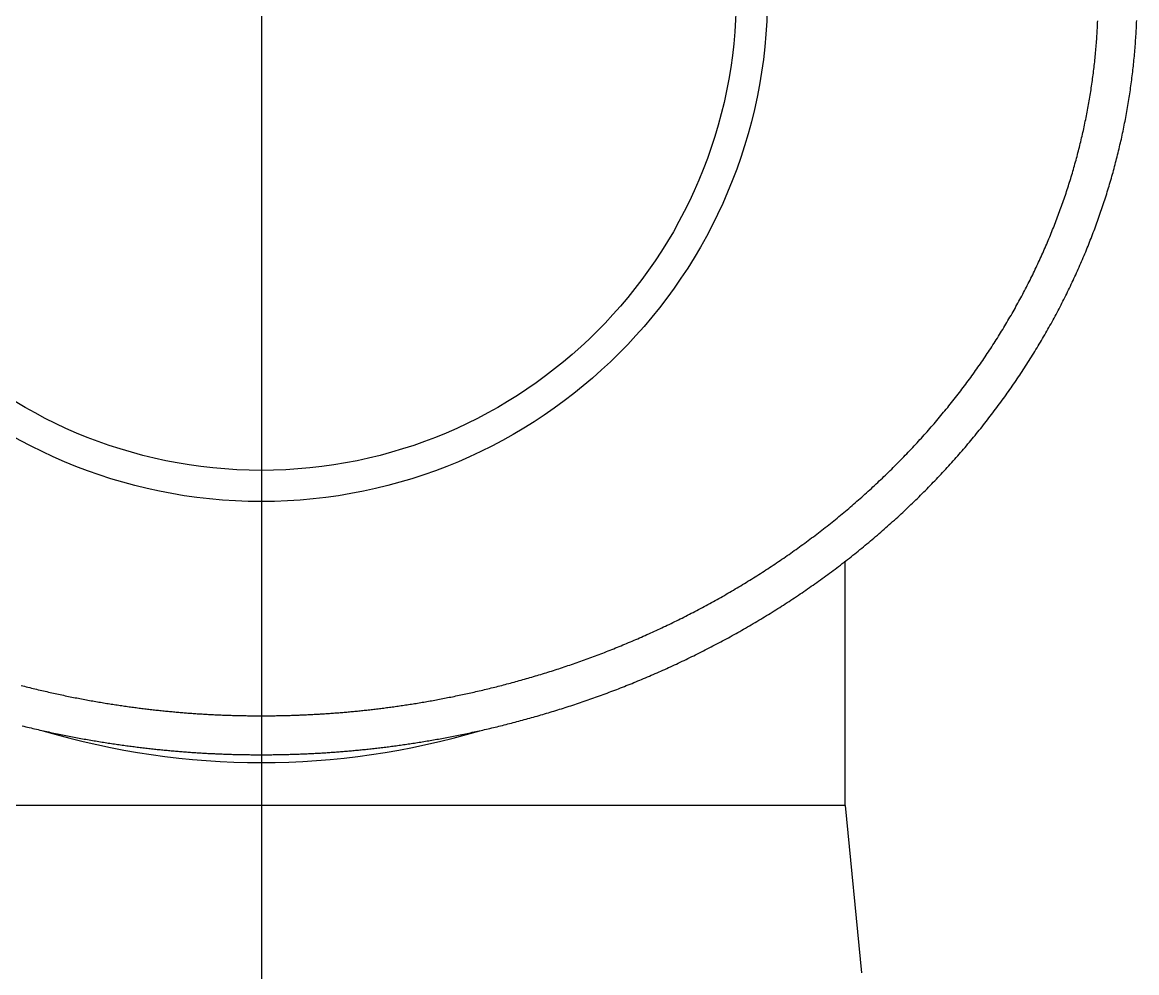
# Model space of a CAD drawing. Extents: x -41 to 65, y -51 to 12.
# Drawn here: x 49.15 to 63.47, y -12.55 to -0.35 of the extents above; entities that cross this region are included whole.
import ezdxf

# ---------------------------------------------------------------- set-up
doc = ezdxf.new("R2010")
doc.units = 0
doc.linetypes.add('CENTER', pattern=[50.8, 31.75, -6.35, 6.35, -6.35])
doc.layers.get('0').update_dxf_attribs({"linetype": 'CONTINUOUS'})
doc.layers.add('CENTER', color=1, linetype='CENTER')

msp = doc.modelspace()

# ---------------------------------------------------------------- linework, layer by layer
at = {"color": 7, "linetype": 'CONTINUOUS'}
for q in [(59.725049, -7.267221), (44.725049, -10.4), (59.931574, -12.547856)]:
    msp.add_line((59.725049, -10.4), q, dxfattribs=at)
at = {"color": 7}
for points in [[(52.225, -9.75, 0), (52.2418, -9.74999, 0), (52.2586, -9.74996, 0), (52.2754, -9.74991, 0), (52.2922, -9.74983, 0), (52.3089, -9.74974, 0), (52.3257, -9.74962, 0), (52.3425, -9.74949, 0), (52.3592, -9.74933, 0), (52.376, -9.74915, 0), (52.3927, -9.74895, 0), (52.4094, -9.74873, 0), (52.4262, -9.74849, 0), (52.4429, -9.74822, 0), (52.4597, -9.74794, 0), (52.4764, -9.74763, 0), (52.4931, -9.7473, 0), (52.5099, -9.74695, 0), (52.5266, -9.74657, 0), (52.5434, -9.74618, 0), (52.5601, -9.74576, 0), (52.5769, -9.74532, 0), (52.5937, -9.74486, 0), (52.6104, -9.74438, 0), (52.6272, -9.74387, 0), (52.644, -9.74334, 0), (52.6608, -9.74279, 0), (52.6776, -9.74221, 0), (52.6944, -9.74162, 0), (52.7112, -9.741, 0), (52.7281, -9.74036, 0), (52.7449, -9.73969, 0), (52.7618, -9.739, 0), (52.7786, -9.73829, 0), (52.7955, -9.73756, 0), (52.8124, -9.7368, 0), (52.8293, -9.73602, 0), (52.8463, -9.73522, 0), (52.8632, -9.73439, 0), (52.8802, -9.73354, 0), (52.8971, -9.73266, 0), (52.9141, -9.73177, 0), (52.9311, -9.73084, 0), (52.9482, -9.7299, 0), (52.9652, -9.72893, 0), (52.9823, -9.72794, 0), (52.9994, -9.72692, 0), (53.0165, -9.72588, 0), (53.0337, -9.72481, 0), (53.0509, -9.72372, 0), (53.068, -9.72261, 0), (53.0853, -9.72147, 0), (53.1025, -9.72031, 0), (53.1198, -9.71912, 0), (53.1371, -9.71791, 0), (53.1544, -9.71668, 0), (53.1718, -9.71542, 0), (53.1891, -9.71413, 0), (53.2065, -9.71282, 0), (53.224, -9.71149, 0), (53.2415, -9.71013, 0), (53.259, -9.70874, 0), (53.2765, -9.70733, 0), (53.2941, -9.7059, 0), (53.3117, -9.70444, 0), (53.3293, -9.70295, 0), (53.347, -9.70143, 0), (53.3647, -9.69989, 0), (53.3825, -9.69832, 0), (53.4003, -9.69672, 0), (53.4181, -9.69509, 0), (53.436, -9.69344, 0), (53.4539, -9.69175, 0), (53.4718, -9.69004, 0), (53.4898, -9.68829, 0), (53.5078, -9.68652, 0), (53.5259, -9.68472, 0), (53.544, -9.68288, 0), (53.5622, -9.68102, 0), (53.5804, -9.67912, 0), (53.5986, -9.6772, 0), (53.6169, -9.67524, 0), (53.6353, -9.67324, 0), (53.6537, -9.67122, 0), (53.6721, -9.66916, 0), (53.6906, -9.66707, 0), (53.7091, -9.66495, 0), (53.7277, -9.66279, 0), (53.7464, -9.6606, 0), (53.765, -9.65837, 0), (53.7838, -9.65611, 0), (53.8026, -9.65382, 0), (53.8215, -9.65148, 0), (53.8404, -9.64912, 0), (53.8593, -9.64671, 0), (53.8784, -9.64427, 0), (53.8974, -9.64179, 0), (53.9166, -9.63928, 0), (53.9358, -9.63673, 0), (53.955, -9.63414, 0), (53.9743, -9.63151, 0), (53.9937, -9.62884, 0), (54.0132, -9.62614, 0), (54.0327, -9.62339, 0), (54.0522, -9.62061, 0), (54.0719, -9.61778, 0), (54.0916, -9.61492, 0), (54.1113, -9.61201, 0), (54.1311, -9.60907, 0), (54.151, -9.60608, 0), (54.171, -9.60305, 0), (54.191, -9.59998, 0), (54.2111, -9.59687, 0), (54.2313, -9.59371, 0), (54.2515, -9.59052, 0), (54.2718, -9.58728, 0), (54.2922, -9.58399, 0), (54.3127, -9.58066, 0), (54.3332, -9.57728, 0), (54.3538, -9.57385, 0), (54.3745, -9.57037, 0), (54.3952, -9.56685, 0), (54.416, -9.56327, 0), (54.4369, -9.55965, 0), (54.4578, -9.55598, 0), (54.4788, -9.55227, 0), (54.4999, -9.5485, 0), (54.5211, -9.54468, 0), (54.5423, -9.54082, 0), (54.5636, -9.5369, 0), (54.5849, -9.53294, 0), (54.6063, -9.52892, 0), (54.6278, -9.52486, 0), (54.6493, -9.52074, 0), (54.6709, -9.51658, 0), (54.6925, -9.51236, 0), (54.7143, -9.50809, 0), (54.736, -9.50377, 0), (54.7579, -9.49941, 0), (54.7798, -9.49498, 0), (54.8017, -9.49051, 0), (54.8237, -9.48599, 0), (54.8458, -9.48141, 0), (54.8679, -9.47678, 0), (54.8901, -9.4721, 0), (54.9123, -9.46737, 0), (54.9346, -9.46258, 0), (54.9569, -9.45774, 0), (54.9793, -9.45285, 0), (55.0018, -9.44791, 0), (55.0243, -9.44291, 0), (55.0468, -9.43786, 0), (55.0694, -9.43275, 0), (55.092, -9.42759, 0), (55.1147, -9.42238, 0), (55.1375, -9.41711, 0), (55.1603, -9.41178, 0), (55.1831, -9.40641, 0), (55.206, -9.40097, 0), (55.2289, -9.39548, 0), (55.2519, -9.38994, 0), (55.2749, -9.38434, 0), (55.298, -9.37869, 0), (55.3211, -9.37298, 0), (55.3443, -9.36721, 0), (55.3675, -9.36139, 0), (55.3907, -9.35551, 0), (55.414, -9.34957, 0), (55.4373, -9.34358, 0), (55.4607, -9.33753, 0), (55.4841, -9.33142, 0), (55.5075, -9.32525, 0), (55.531, -9.31903, 0), (55.5545, -9.31275, 0), (55.5781, -9.30641, 0), (55.6016, -9.30002, 0), (55.6253, -9.29356, 0), (55.6489, -9.28705, 0), (55.6726, -9.28048, 0), (55.6963, -9.27385, 0), (55.7201, -9.26716, 0), (55.7439, -9.26041, 0), (55.7677, -9.2536, 0), (55.7916, -9.24673, 0), (55.8154, -9.23981, 0), (55.8394, -9.23282, 0), (55.8633, -9.22577, 0), (55.8873, -9.21866, 0), (55.9113, -9.21149, 0), (55.9353, -9.20426, 0), (55.9593, -9.19697, 0), (55.9834, -9.18962, 0), (56.0075, -9.18221, 0), (56.0316, -9.17473, 0), (56.0558, -9.16719, 0), (56.08, -9.1596, 0), (56.1042, -9.15194, 0), (56.1284, -9.14421, 0), (56.1526, -9.13643, 0), (56.1769, -9.12858, 0), (56.2012, -9.12067, 0), (56.2255, -9.1127, 0), (56.2498, -9.10466, 0), (56.2742, -9.09656, 0), (56.2985, -9.0884, 0), (56.3229, -9.08017, 0), (56.3473, -9.07188, 0), (56.3717, -9.06352, 0), (56.3961, -9.0551, 0), (56.4205, -9.04662, 0), (56.445, -9.03807, 0), (56.4695, -9.02946, 0), (56.494, -9.02078, 0), (56.5185, -9.01205, 0), (56.543, -9.00324, 0), (56.5675, -8.99438, 0), (56.592, -8.98545, 0), (56.6166, -8.97645, 0), (56.6411, -8.9674, 0), (56.6657, -8.95827, 0), (56.6903, -8.94909, 0), (56.7149, -8.93983, 0), (56.7395, -8.93052, 0), (56.7641, -8.92114, 0), (56.7888, -8.91169, 0), (56.8134, -8.90218, 0), (56.8381, -8.8926, 0), (56.8627, -8.88296, 0), (56.8874, -8.87325, 0), (56.9121, -8.86348, 0), (56.9368, -8.85364, 0), (56.9615, -8.84373, 0), (56.9862, -8.83376, 0), (57.0109, -8.82373, 0), (57.0356, -8.81362, 0), (57.0603, -8.80345, 0), (57.085, -8.79322, 0), (57.1098, -8.78292, 0), (57.1345, -8.77255, 0), (57.1593, -8.76211, 0), (57.184, -8.75161, 0), (57.2088, -8.74104, 0), (57.2335, -8.7304, 0), (57.2583, -8.7197, 0), (57.2831, -8.70893, 0), (57.3078, -8.69809, 0), (57.3326, -8.68718, 0), (57.3574, -8.67621, 0), (57.3822, -8.66517, 0), (57.4069, -8.65406, 0), (57.4317, -8.64288, 0), (57.4565, -8.63163, 0), (57.4813, -8.62032, 0), (57.5061, -8.60893, 0), (57.5309, -8.59748, 0), (57.5556, -8.58596, 0), (57.5804, -8.57437, 0), (57.6052, -8.56271, 0), (57.63, -8.55099, 0), (57.6548, -8.53919, 0), (57.6795, -8.52732, 0), (57.7043, -8.51539, 0), (57.7291, -8.50338, 0), (57.7538, -8.49131, 0), (57.7786, -8.47916, 0), (57.8034, -8.46695, 0), (57.8281, -8.45467, 0), (57.8529, -8.44231, 0), (57.8776, -8.42989, 0), (57.9024, -8.41739, 0), (57.9271, -8.40483, 0), (57.9518, -8.39219, 0), (57.9765, -8.37948, 0), (58.0013, -8.36671, 0), (58.026, -8.35386, 0), (58.0507, -8.34094, 0), (58.0754, -8.32795, 0), (58.1001, -8.31489, 0), (58.1247, -8.30175, 0), (58.1494, -8.28855, 0), (58.1741, -8.27527, 0), (58.1987, -8.26192, 0), (58.2234, -8.2485, 0), (58.248, -8.23501, 0), (58.2726, -8.22144, 0), (58.2972, -8.20781, 0), (58.3218, -8.1941, 0), (58.3464, -8.18032, 0), (58.3709, -8.16647, 0), (58.3955, -8.15255, 0), (58.42, -8.13856, 0), (58.4445, -8.12449, 0), (58.469, -8.11036, 0), (58.4935, -8.09615, 0), (58.518, -8.08187, 0), (58.5424, -8.06753, 0), (58.5669, -8.05311, 0), (58.5913, -8.03862, 0), (58.6157, -8.02406, 0), (58.6401, -8.00943, 0), (58.6644, -7.99473, 0), (58.6888, -7.97996, 0), (58.7131, -7.96512, 0), (58.7374, -7.95021, 0), (58.7616, -7.93523, 0), (58.7859, -7.92018, 0), (58.8101, -7.90506, 0), (58.8343, -7.88987, 0), (58.8585, -7.87461, 0), (58.8826, -7.85928, 0), (58.9068, -7.84388, 0), (58.9309, -7.82841, 0), (58.955, -7.81288, 0), (58.979, -7.79727, 0), (59.003, -7.78159, 0), (59.027, -7.76585, 0), (59.051, -7.75004, 0), (59.075, -7.73416, 0), (59.0989, -7.71821, 0), (59.1227, -7.70219, 0), (59.1466, -7.6861, 0), (59.1704, -7.66994, 0), (59.1942, -7.65372, 0), (59.218, -7.63743, 0), (59.2417, -7.62107, 0), (59.2654, -7.60464, 0), (59.2891, -7.58814, 0), (59.3127, -7.57158, 0), (59.3363, -7.55495, 0), (59.3599, -7.53825, 0), (59.3834, -7.52148, 0), (59.4069, -7.50465, 0), (59.4304, -7.48774, 0), (59.4538, -7.47077, 0), (59.4772, -7.45374, 0), (59.5005, -7.43663, 0), (59.5238, -7.41946, 0), (59.5471, -7.40223, 0), (59.5703, -7.38492, 0), (59.5935, -7.36755, 0), (59.6167, -7.35011, 0), (59.6398, -7.33261, 0), (59.6629, -7.31504, 0), (59.6859, -7.2974, 0), (59.7089, -7.2797, 0), (59.7319, -7.26193, 0), (59.7548, -7.24409, 0), (59.7777, -7.22619, 0), (59.8005, -7.20822, 0), (59.8233, -7.19019, 0), (59.846, -7.17209, 0), (59.8687, -7.15393, 0), (59.8913, -7.1357, 0), (59.9139, -7.11741, 0), (59.9365, -7.09905, 0), (59.959, -7.08063, 0), (59.9814, -7.06215, 0), (60.0038, -7.04361, 0), (60.0262, -7.025, 0), (60.0485, -7.00633, 0), (60.0708, -6.9876, 0), (60.093, -6.9688, 0), (60.1151, -6.94995, 0), (60.1373, -6.93103, 0), (60.1593, -6.91205, 0), (60.1813, -6.89302, 0), (60.2033, -6.87392, 0), (60.2252, -6.85476, 0), (60.2471, -6.83554, 0), (60.2689, -6.81626, 0), (60.2906, -6.79693, 0), (60.3123, -6.77753, 0), (60.3339, -6.75808, 0), (60.3555, -6.73856, 0), (60.3771, -6.71899, 0), (60.3985, -6.69936, 0), (60.42, -6.67968, 0), (60.4413, -6.65993, 0), (60.4626, -6.64013, 0), (60.4839, -6.62028, 0), (60.5051, -6.60037, 0), (60.5262, -6.5804, 0), (60.5473, -6.56037, 0), (60.5683, -6.54029, 0), (60.5893, -6.52016, 0), (60.6102, -6.49997, 0), (60.631, -6.47972, 0), (60.6518, -6.45943, 0), (60.6725, -6.43907, 0), (60.6932, -6.41867, 0), (60.7138, -6.39821, 0), (60.7343, -6.3777, 0), (60.7548, -6.35713, 0), (60.7752, -6.33651, 0), (60.7955, -6.31584, 0), (60.8158, -6.29512, 0), (60.836, -6.27435, 0), (60.8562, -6.25353, 0), (60.8763, -6.23265, 0), (60.8963, -6.21172, 0), (60.9163, -6.19075, 0), (60.9361, -6.16972, 0), (60.956, -6.14864, 0), (60.9757, -6.12752, 0), (60.9954, -6.10634, 0), (61.015, -6.08512, 0), (61.0346, -6.06385, 0), (61.0541, -6.04253, 0), (61.0735, -6.02116, 0), (61.0928, -5.99974, 0), (61.1121, -5.97828, 0), (61.1313, -5.95677, 0), (61.1504, -5.93522, 0), (61.1695, -5.91362, 0), (61.1885, -5.89197, 0), (61.2074, -5.87029, 0), (61.2263, -5.84855, 0), (61.245, -5.82678, 0), (61.2637, -5.80496, 0), (61.2824, -5.7831, 0), (61.3009, -5.7612, 0), (61.3194, -5.73925, 0), (61.3378, -5.71726, 0), (61.3562, -5.69524, 0), (61.3744, -5.67317, 0), (61.3926, -5.65106, 0), (61.4107, -5.62891, 0), (61.4288, -5.60672, 0), (61.4468, -5.58449, 0), (61.4646, -5.56223, 0), (61.4825, -5.53992, 0), (61.5002, -5.51758, 0), (61.5179, -5.4952, 0), (61.5355, -5.47278, 0), (61.553, -5.45033, 0), (61.5704, -5.42784, 0), (61.5878, -5.40531, 0), (61.6051, -5.38275, 0), (61.6223, -5.36015, 0), (61.6394, -5.33752, 0), (61.6565, -5.31485, 0), (61.6735, -5.29215, 0), (61.6904, -5.26942, 0), (61.7072, -5.24665, 0), (61.724, -5.22385, 0), (61.7406, -5.20102, 0), (61.7572, -5.17816, 0), (61.7737, -5.15526, 0), (61.7902, -5.13234, 0), (61.8065, -5.10938, 0), (61.8228, -5.08639, 0), (61.839, -5.06338, 0), (61.8551, -5.04033, 0), (61.8711, -5.01725, 0), (61.8871, -4.99415, 0), (61.903, -4.97102, 0), (61.9188, -4.94786, 0), (61.9345, -4.92467, 0), (61.9501, -4.90145, 0), (61.9657, -4.87821, 0), (61.9811, -4.85494, 0), (61.9965, -4.83165, 0), (62.0118, -4.80833, 0), (62.0271, -4.78498, 0), (62.0422, -4.76161, 0), (62.0573, -4.73822, 0), (62.0722, -4.7148, 0), (62.0871, -4.69136, 0), (62.102, -4.66789, 0), (62.1167, -4.6444, 0), (62.1313, -4.62089, 0), (62.1459, -4.59735, 0), (62.1604, -4.57378, 0), (62.1748, -4.5502, 0), (62.1891, -4.52658, 0), (62.2034, -4.50295, 0), (62.2175, -4.47929, 0), (62.2316, -4.45561, 0), (62.2456, -4.4319, 0), (62.2596, -4.40817, 0), (62.2734, -4.38442, 0), (62.2872, -4.36065, 0), (62.3009, -4.33685, 0), (62.3145, -4.31303, 0), (62.328, -4.28919, 0), (62.3414, -4.26533, 0), (62.3548, -4.24145, 0), (62.3681, -4.21754, 0), (62.3813, -4.19361, 0), (62.3944, -4.16967, 0), (62.4074, -4.1457, 0), (62.4204, -4.12171, 0), (62.4333, -4.0977, 0), (62.4461, -4.07366, 0), (62.4588, -4.04961, 0), (62.4714, -4.02554, 0), (62.484, -4.00145, 0), (62.4964, -3.97734, 0), (62.5088, -3.95321, 0), (62.5211, -3.92905, 0), (62.5334, -3.90488, 0), (62.5455, -3.8807, 0), (62.5576, -3.85649, 0), (62.5696, -3.83226, 0), (62.5815, -3.80801, 0), (62.5934, -3.78375, 0), (62.6051, -3.75947, 0), (62.6168, -3.73517, 0), (62.6284, -3.71085, 0), (62.6399, -3.68651, 0), (62.6513, -3.66216, 0), (62.6627, -3.63779, 0), (62.6739, -3.6134, 0), (62.6851, -3.58899, 0), (62.6962, -3.56457, 0), (62.7073, -3.54013, 0), (62.7182, -3.51568, 0), (62.7291, -3.4912, 0), (62.7399, -3.46671, 0), (62.7506, -3.44221, 0), (62.7612, -3.41769, 0), (62.7718, -3.39315, 0), (62.7823, -3.3686, 0), (62.7927, -3.34404, 0), (62.803, -3.31945, 0), (62.8132, -3.29486, 0), (62.8234, -3.27024, 0), (62.8334, -3.24562, 0), (62.8434, -3.22098, 0), (62.8533, -3.19632, 0), (62.8632, -3.17165, 0), (62.8729, -3.14697, 0), (62.8826, -3.12227, 0), (62.8922, -3.09756, 0), (62.9017, -3.07283, 0), (62.9112, -3.0481, 0), (62.9205, -3.02334, 0), (62.9298, -2.99858, 0), (62.939, -2.9738, 0), (62.9481, -2.94901, 0), (62.9572, -2.9242, 0), (62.9661, -2.89939, 0), (62.975, -2.87456, 0), (62.9838, -2.84972, 0), (62.9925, -2.82486, 0), (63.0012, -2.8, 0), (63.0097, -2.77512, 0), (63.0182, -2.75023, 0), (63.0266, -2.72532, 0), (63.035, -2.70041, 0), (63.0432, -2.67548, 0), (63.0514, -2.65055, 0), (63.0595, -2.6256, 0), (63.0675, -2.60064, 0), (63.0754, -2.57567, 0), (63.0833, -2.55069, 0), (63.091, -2.5257, 0), (63.0987, -2.5007, 0), (63.1064, -2.47568, 0), (63.1139, -2.45066, 0), (63.1213, -2.42563, 0), (63.1287, -2.40058, 0), (63.136, -2.37553, 0), (63.1433, -2.35047, 0), (63.1504, -2.3254, 0), (63.1575, -2.30031, 0), (63.1645, -2.27522, 0), (63.1714, -2.25012, 0), (63.1782, -2.22501, 0), (63.1849, -2.1999, 0), (63.1916, -2.17477, 0), (63.1982, -2.14963, 0), (63.2047, -2.12449, 0), (63.2112, -2.09934, 0), (63.2175, -2.07418, 0), (63.2238, -2.04901, 0), (63.23, -2.02383, 0), (63.2361, -1.99864, 0), (63.2422, -1.97345, 0), (63.2482, -1.94825, 0), (63.2541, -1.92304, 0), (63.2599, -1.89783, 0), (63.2656, -1.87261, 0), (63.2713, -1.84738, 0), (63.2768, -1.82214, 0), (63.2823, -1.7969, 0), (63.2878, -1.77165, 0), (63.2931, -1.7464, 0), (63.2984, -1.72113, 0), (63.3036, -1.69586, 0), (63.3087, -1.67059, 0), (63.3137, -1.64531, 0), (63.3187, -1.62002, 0), (63.3235, -1.59473, 0), (63.3283, -1.56943, 0), (63.3331, -1.54413, 0), (63.3377, -1.51882, 0), (63.3423, -1.4935, 0), (63.3468, -1.46818, 0), (63.3512, -1.44286, 0), (63.3555, -1.41752, 0), (63.3598, -1.39219, 0), (63.364, -1.36685, 0), (63.3681, -1.3415, 0), (63.3721, -1.31615, 0), (63.376, -1.29079, 0), (63.3799, -1.26543, 0), (63.3837, -1.24007, 0), (63.3874, -1.2147, 0), (63.3911, -1.18932, 0), (63.3946, -1.16394, 0), (63.3981, -1.13856, 0), (63.4015, -1.11318, 0), (63.4048, -1.08778, 0), (63.4081, -1.06239, 0), (63.4113, -1.03699, 0), (63.4144, -1.01159, 0), (63.4174, -0.986185, 0), (63.4203, -0.960777, 0), (63.4232, -0.935365, 0), (63.426, -0.909949, 0), (63.4287, -0.884531, 0), (63.4313, -0.859109, 0), (63.4339, -0.833684, 0), (63.4363, -0.808257, 0), (63.4387, -0.782826, 0), (63.4411, -0.757393, 0), (63.4433, -0.731958, 0), (63.4455, -0.70652, 0), (63.4476, -0.681079, 0), (63.4496, -0.655637, 0), (63.4515, -0.630192, 0), (63.4534, -0.604745, 0), (63.4552, -0.579296, 0), (63.4569, -0.553845, 0), (63.4585, -0.528392, 0), (63.4601, -0.502937, 0), (63.4616, -0.477481, 0), (63.463, -0.452024, 0), (63.4643, -0.426565, 0), (63.4655, -0.401104, 0), (63.4667, -0.375643, 0), (63.4678, -0.35018, 0), (63.4688, -0.324717, 0)], [(52.225, -9.25, 0), (52.2412, -9.24999, 0), (52.2573, -9.24996, 0), (52.2735, -9.24991, 0), (52.2896, -9.24984, 0), (52.3057, -9.24975, 0), (52.3218, -9.24964, 0), (52.3379, -9.24951, 0), (52.354, -9.24936, 0), (52.3701, -9.24919, 0), (52.3862, -9.24899, 0), (52.4023, -9.24878, 0), (52.4184, -9.24855, 0), (52.4345, -9.24829, 0), (52.4506, -9.24802, 0), (52.4667, -9.24772, 0), (52.4828, -9.2474, 0), (52.4989, -9.24707, 0), (52.515, -9.24671, 0), (52.5311, -9.24633, 0), (52.5472, -9.24592, 0), (52.5634, -9.2455, 0), (52.5795, -9.24506, 0), (52.5956, -9.24459, 0), (52.6117, -9.24411, 0), (52.6279, -9.2436, 0), (52.644, -9.24307, 0), (52.6602, -9.24251, 0), (52.6763, -9.24194, 0), (52.6925, -9.24135, 0), (52.7087, -9.24073, 0), (52.7249, -9.24009, 0), (52.7411, -9.23943, 0), (52.7573, -9.23874, 0), (52.7735, -9.23804, 0), (52.7898, -9.23731, 0), (52.806, -9.23656, 0), (52.8223, -9.23579, 0), (52.8386, -9.23499, 0), (52.8549, -9.23417, 0), (52.8712, -9.23333, 0), (52.8876, -9.23247, 0), (52.9039, -9.23158, 0), (52.9203, -9.23067, 0), (52.9367, -9.22974, 0), (52.9531, -9.22879, 0), (52.9696, -9.22781, 0), (52.986, -9.22681, 0), (53.0025, -9.22578, 0), (53.019, -9.22474, 0), (53.0355, -9.22367, 0), (53.0521, -9.22257, 0), (53.0687, -9.22146, 0), (53.0853, -9.22032, 0), (53.1019, -9.21915, 0), (53.1186, -9.21796, 0), (53.1353, -9.21675, 0), (53.152, -9.21552, 0), (53.1687, -9.21426, 0), (53.1855, -9.21297, 0), (53.2023, -9.21167, 0), (53.2191, -9.21034, 0), (53.236, -9.20898, 0), (53.2529, -9.2076, 0), (53.2698, -9.20619, 0), (53.2867, -9.20476, 0), (53.3037, -9.2033, 0), (53.3208, -9.20182, 0), (53.3378, -9.20031, 0), (53.3549, -9.19877, 0), (53.3721, -9.19721, 0), (53.3892, -9.19562, 0), (53.4065, -9.194, 0), (53.4237, -9.19235, 0), (53.441, -9.19068, 0), (53.4583, -9.18897, 0), (53.4757, -9.18724, 0), (53.4931, -9.18548, 0), (53.5106, -9.18368, 0), (53.5281, -9.18186, 0), (53.5456, -9.18001, 0), (53.5632, -9.17812, 0), (53.5808, -9.17621, 0), (53.5985, -9.17426, 0), (53.6162, -9.17229, 0), (53.634, -9.17028, 0), (53.6518, -9.16824, 0), (53.6697, -9.16616, 0), (53.6876, -9.16405, 0), (53.7056, -9.16191, 0), (53.7236, -9.15974, 0), (53.7417, -9.15753, 0), (53.7598, -9.15529, 0), (53.778, -9.15302, 0), (53.7962, -9.1507, 0), (53.8145, -9.14836, 0), (53.8328, -9.14598, 0), (53.8512, -9.14356, 0), (53.8697, -9.14111, 0), (53.8882, -9.13862, 0), (53.9068, -9.13609, 0), (53.9254, -9.13353, 0), (53.9441, -9.13093, 0), (53.9628, -9.12829, 0), (53.9816, -9.12561, 0), (54.0005, -9.1229, 0), (54.0194, -9.12015, 0), (54.0384, -9.11736, 0), (54.0575, -9.11452, 0), (54.0766, -9.11165, 0), (54.0958, -9.10874, 0), (54.115, -9.10579, 0), (54.1343, -9.1028, 0), (54.1537, -9.09977, 0), (54.1732, -9.0967, 0), (54.1927, -9.09358, 0), (54.2123, -9.09042, 0), (54.2319, -9.08722, 0), (54.2516, -9.08397, 0), (54.2714, -9.08068, 0), (54.2913, -9.07734, 0), (54.3112, -9.07395, 0), (54.3312, -9.07052, 0), (54.3513, -9.06704, 0), (54.3714, -9.06351, 0), (54.3916, -9.05994, 0), (54.4118, -9.05632, 0), (54.4322, -9.05265, 0), (54.4525, -9.04894, 0), (54.473, -9.04518, 0), (54.4935, -9.04137, 0), (54.5141, -9.03751, 0), (54.5347, -9.0336, 0), (54.5554, -9.02965, 0), (54.5761, -9.02564, 0), (54.5969, -9.02159, 0), (54.6178, -9.01749, 0), (54.6387, -9.01334, 0), (54.6597, -9.00915, 0), (54.6807, -9.0049, 0), (54.7018, -9.0006, 0), (54.7229, -8.99625, 0), (54.7441, -8.99186, 0), (54.7654, -8.98741, 0), (54.7867, -8.98291, 0), (54.808, -8.97837, 0), (54.8295, -8.97377, 0), (54.8509, -8.96912, 0), (54.8724, -8.96442, 0), (54.894, -8.95967, 0), (54.9156, -8.95487, 0), (54.9372, -8.95002, 0), (54.959, -8.94511, 0), (54.9807, -8.94015, 0), (55.0025, -8.93515, 0), (55.0244, -8.93009, 0), (55.0462, -8.92497, 0), (55.0682, -8.91981, 0), (55.0902, -8.91459, 0), (55.1122, -8.90932, 0), (55.1343, -8.90399, 0), (55.1564, -8.89862, 0), (55.1785, -8.89318, 0), (55.2007, -8.8877, 0), (55.223, -8.88216, 0), (55.2452, -8.87657, 0), (55.2676, -8.87092, 0), (55.2899, -8.86522, 0), (55.3123, -8.85947, 0), (55.3347, -8.85366, 0), (55.3572, -8.84779, 0), (55.3797, -8.84187, 0), (55.4023, -8.8359, 0), (55.4248, -8.82987, 0), (55.4475, -8.82378, 0), (55.4701, -8.81764, 0), (55.4928, -8.81145, 0), (55.5155, -8.80519, 0), (55.5382, -8.79888, 0), (55.561, -8.79252, 0), (55.5838, -8.7861, 0), (55.6067, -8.77962, 0), (55.6295, -8.77308, 0), (55.6524, -8.76649, 0), (55.6754, -8.75984, 0), (55.6983, -8.75313, 0), (55.7213, -8.74636, 0), (55.7443, -8.73954, 0), (55.7673, -8.73266, 0), (55.7904, -8.72572, 0), (55.8135, -8.71872, 0), (55.8366, -8.71167, 0), (55.8597, -8.70455, 0), (55.8829, -8.69738, 0), (55.9061, -8.69014, 0), (55.9293, -8.68285, 0), (55.9525, -8.6755, 0), (55.9757, -8.66809, 0), (55.999, -8.66062, 0), (56.0223, -8.65309, 0), (56.0456, -8.6455, 0), (56.0689, -8.63785, 0), (56.0923, -8.63013, 0), (56.1156, -8.62236, 0), (56.139, -8.61453, 0), (56.1624, -8.60663, 0), (56.1858, -8.59868, 0), (56.2092, -8.59066, 0), (56.2326, -8.58258, 0), (56.2561, -8.57444, 0), (56.2795, -8.56624, 0), (56.303, -8.55798, 0), (56.3265, -8.54966, 0), (56.35, -8.54128, 0), (56.3735, -8.53283, 0), (56.397, -8.52433, 0), (56.4206, -8.51576, 0), (56.4441, -8.50714, 0), (56.4677, -8.49845, 0), (56.4913, -8.4897, 0), (56.5148, -8.48089, 0), (56.5384, -8.47201, 0), (56.562, -8.46308, 0), (56.5856, -8.45408, 0), (56.6093, -8.44502, 0), (56.6329, -8.4359, 0), (56.6565, -8.42672, 0), (56.6802, -8.41747, 0), (56.7038, -8.40816, 0), (56.7275, -8.39879, 0), (56.7512, -8.38936, 0), (56.7749, -8.37986, 0), (56.7985, -8.3703, 0), (56.8222, -8.36068, 0), (56.8459, -8.35099, 0), (56.8696, -8.34124, 0), (56.8933, -8.33143, 0), (56.917, -8.32155, 0), (56.9408, -8.31161, 0), (56.9645, -8.30161, 0), (56.9882, -8.29154, 0), (57.0119, -8.28141, 0), (57.0357, -8.27122, 0), (57.0594, -8.26096, 0), (57.0831, -8.25063, 0), (57.1069, -8.24025, 0), (57.1306, -8.22979, 0), (57.1544, -8.21928, 0), (57.1781, -8.2087, 0), (57.2019, -8.19805, 0), (57.2256, -8.18734, 0), (57.2493, -8.17656, 0), (57.2731, -8.16572, 0), (57.2968, -8.15482, 0), (57.3206, -8.14384, 0), (57.3443, -8.13281, 0), (57.3681, -8.12171, 0), (57.3918, -8.11054, 0), (57.4155, -8.0993, 0), (57.4393, -8.088, 0), (57.463, -8.07664, 0), (57.4867, -8.06521, 0), (57.5105, -8.05371, 0), (57.5342, -8.04214, 0), (57.5579, -8.03051, 0), (57.5816, -8.01882, 0), (57.6053, -8.00705, 0), (57.629, -7.99522, 0), (57.6527, -7.98333, 0), (57.6764, -7.97136, 0), (57.7001, -7.95933, 0), (57.7238, -7.94723, 0), (57.7474, -7.93507, 0), (57.7711, -7.92284, 0), (57.7947, -7.91053, 0), (57.8184, -7.89817, 0), (57.842, -7.88573, 0), (57.8657, -7.87323, 0), (57.8893, -7.86066, 0), (57.9129, -7.84802, 0), (57.9365, -7.83531, 0), (57.9601, -7.82254, 0), (57.9837, -7.80969, 0), (58.0072, -7.79678, 0), (58.0308, -7.7838, 0), (58.0543, -7.77075, 0), (58.0779, -7.75763, 0), (58.1014, -7.74445, 0), (58.1249, -7.7312, 0), (58.1484, -7.71788, 0), (58.1718, -7.70449, 0), (58.1953, -7.69104, 0), (58.2187, -7.67752, 0), (58.2422, -7.66393, 0), (58.2656, -7.65027, 0), (58.289, -7.63655, 0), (58.3123, -7.62276, 0), (58.3357, -7.6089, 0), (58.359, -7.59498, 0), (58.3823, -7.58099, 0), (58.4056, -7.56693, 0), (58.4289, -7.5528, 0), (58.4521, -7.53861, 0), (58.4754, -7.52436, 0), (58.4986, -7.51004, 0), (58.5217, -7.49565, 0), (58.5449, -7.48119, 0), (58.568, -7.46667, 0), (58.5912, -7.45208, 0), (58.6142, -7.43743, 0), (58.6373, -7.42271, 0), (58.6603, -7.40793, 0), (58.6834, -7.39308, 0), (58.7063, -7.37817, 0), (58.7293, -7.36319, 0), (58.7522, -7.34814, 0), (58.7751, -7.33303, 0), (58.798, -7.31786, 0), (58.8209, -7.30262, 0), (58.8437, -7.28732, 0), (58.8665, -7.27195, 0), (58.8892, -7.25651, 0), (58.912, -7.24102, 0), (58.9347, -7.22545, 0), (58.9573, -7.20983, 0), (58.98, -7.19414, 0), (59.0026, -7.17838, 0), (59.0251, -7.16256, 0), (59.0477, -7.14668, 0), (59.0702, -7.13073, 0), (59.0926, -7.11472, 0), (59.1151, -7.09865, 0), (59.1375, -7.08251, 0), (59.1598, -7.06631, 0), (59.1822, -7.05005, 0), (59.2044, -7.03372, 0), (59.2267, -7.01733, 0), (59.2489, -7.00088, 0), (59.2711, -6.98436, 0), (59.2932, -6.96778, 0), (59.3153, -6.95114, 0), (59.3374, -6.93444, 0), (59.3594, -6.91767, 0), (59.3814, -6.90084, 0), (59.4033, -6.88395, 0), (59.4252, -6.86699, 0), (59.4471, -6.84998, 0), (59.4689, -6.8329, 0), (59.4907, -6.81576, 0), (59.5124, -6.79856, 0), (59.5341, -6.7813, 0), (59.5557, -6.76397, 0), (59.5773, -6.74659, 0), (59.5989, -6.72915, 0), (59.6204, -6.71164, 0), (59.6418, -6.69408, 0), (59.6632, -6.67646, 0), (59.6846, -6.65878, 0), (59.7059, -6.64104, 0), (59.7272, -6.62324, 0), (59.7484, -6.60538, 0), (59.7696, -6.58747, 0), (59.7907, -6.56949, 0), (59.8118, -6.55146, 0), (59.8328, -6.53338, 0), (59.8538, -6.51523, 0), (59.8747, -6.49703, 0), (59.8956, -6.47878, 0), (59.9164, -6.46047, 0), (59.9372, -6.4421, 0), (59.9579, -6.42367, 0), (59.9786, -6.4052, 0), (59.9992, -6.38666, 0), (60.0198, -6.36808, 0), (60.0403, -6.34944, 0), (60.0607, -6.33074, 0), (60.0811, -6.31199, 0), (60.1015, -6.29319, 0), (60.1218, -6.27434, 0), (60.142, -6.25543, 0), (60.1622, -6.23647, 0), (60.1823, -6.21746, 0), (60.2024, -6.19839, 0), (60.2224, -6.17928, 0), (60.2423, -6.16011, 0), (60.2622, -6.14089, 0), (60.2821, -6.12162, 0), (60.3019, -6.1023, 0), (60.3216, -6.08293, 0), (60.3412, -6.06351, 0), (60.3608, -6.04404, 0), (60.3804, -6.02453, 0), (60.3999, -6.00496, 0), (60.4193, -5.98534, 0), (60.4386, -5.96568, 0), (60.4579, -5.94597, 0), (60.4772, -5.92621, 0), (60.4963, -5.9064, 0), (60.5154, -5.88654, 0), (60.5345, -5.86664, 0), (60.5535, -5.84669, 0), (60.5724, -5.8267, 0), (60.5912, -5.80666, 0), (60.61, -5.78657, 0), (60.6287, -5.76644, 0), (60.6474, -5.74626, 0), (60.666, -5.72604, 0), (60.6845, -5.70577, 0), (60.7029, -5.68546, 0), (60.7213, -5.6651, 0), (60.7396, -5.6447, 0), (60.7579, -5.62426, 0), (60.7761, -5.60378, 0), (60.7942, -5.58326, 0), (60.8122, -5.56269, 0), (60.8302, -5.54209, 0), (60.8481, -5.52144, 0), (60.866, -5.50075, 0), (60.8837, -5.48003, 0), (60.9014, -5.45926, 0), (60.919, -5.43846, 0), (60.9366, -5.41761, 0), (60.9541, -5.39673, 0), (60.9715, -5.37582, 0), (60.9888, -5.35486, 0), (61.0061, -5.33387, 0), (61.0233, -5.31284, 0), (61.0405, -5.29177, 0), (61.0575, -5.27067, 0), (61.0745, -5.24953, 0), (61.0914, -5.22836, 0), (61.1083, -5.20715, 0), (61.125, -5.18591, 0), (61.1417, -5.16464, 0), (61.1583, -5.14333, 0), (61.1749, -5.12199, 0), (61.1914, -5.10061, 0), (61.2078, -5.07921, 0), (61.2241, -5.05777, 0), (61.2404, -5.0363, 0), (61.2565, -5.0148, 0), (61.2727, -4.99326, 0), (61.2887, -4.9717, 0), (61.3046, -4.95011, 0), (61.3205, -4.92848, 0), (61.3363, -4.90683, 0), (61.3521, -4.88515, 0), (61.3677, -4.86344, 0), (61.3833, -4.8417, 0), (61.3988, -4.81994, 0), (61.4142, -4.79814, 0), (61.4296, -4.77632, 0), (61.4449, -4.75448, 0), (61.4601, -4.7326, 0), (61.4752, -4.7107, 0), (61.4903, -4.68878, 0), (61.5052, -4.66683, 0), (61.5201, -4.64486, 0), (61.5349, -4.62286, 0), (61.5497, -4.60083, 0), (61.5643, -4.57879, 0), (61.5789, -4.55672, 0), (61.5934, -4.53463, 0), (61.6078, -4.51251, 0), (61.6222, -4.49038, 0), (61.6364, -4.46822, 0), (61.6506, -4.44604, 0), (61.6647, -4.42384, 0), (61.6788, -4.40161, 0), (61.6927, -4.37937, 0), (61.7066, -4.3571, 0), (61.7204, -4.33481, 0), (61.7341, -4.3125, 0), (61.7477, -4.29017, 0), (61.7613, -4.26782, 0), (61.7748, -4.24545, 0), (61.7882, -4.22305, 0), (61.8015, -4.20064, 0), (61.8148, -4.1782, 0), (61.828, -4.15574, 0), (61.8411, -4.13327, 0), (61.8541, -4.11077, 0), (61.867, -4.08826, 0), (61.8799, -4.06572, 0), (61.8927, -4.04316, 0), (61.9054, -4.02059, 0), (61.9181, -3.99799, 0), (61.9306, -3.97538, 0), (61.9431, -3.95275, 0), (61.9555, -3.9301, 0), (61.9678, -3.90743, 0), (61.9801, -3.88474, 0), (61.9923, -3.86203, 0), (62.0044, -3.83931, 0), (62.0164, -3.81656, 0), (62.0284, -3.7938, 0), (62.0402, -3.77102, 0), (62.052, -3.74823, 0), (62.0637, -3.72541, 0), (62.0754, -3.70258, 0), (62.0869, -3.67974, 0), (62.0984, -3.65687, 0), (62.1098, -3.63399, 0), (62.1212, -3.61109, 0), (62.1324, -3.58818, 0), (62.1436, -3.56525, 0), (62.1547, -3.5423, 0), (62.1658, -3.51934, 0), (62.1767, -3.49636, 0), (62.1876, -3.47337, 0), (62.1984, -3.45036, 0), (62.2091, -3.42733, 0), (62.2198, -3.40429, 0), (62.2303, -3.38124, 0), (62.2408, -3.35817, 0), (62.2513, -3.33509, 0), (62.2616, -3.31199, 0), (62.2719, -3.28888, 0), (62.2821, -3.26575, 0), (62.2922, -3.24261, 0), (62.3022, -3.21946, 0), (62.3122, -3.19629, 0), (62.3221, -3.17311, 0), (62.3319, -3.14991, 0), (62.3416, -3.1267, 0), (62.3513, -3.10348, 0), (62.3609, -3.08025, 0), (62.3704, -3.057, 0), (62.3798, -3.03374, 0), (62.3892, -3.01047, 0), (62.3985, -2.98719, 0), (62.4077, -2.96389, 0), (62.4168, -2.94058, 0), (62.4258, -2.91726, 0), (62.4348, -2.89393, 0), (62.4437, -2.87059, 0), (62.4526, -2.84723, 0), (62.4613, -2.82387, 0), (62.47, -2.80049, 0), (62.4786, -2.7771, 0), (62.4871, -2.7537, 0), (62.4956, -2.73029, 0), (62.504, -2.70687, 0), (62.5123, -2.68343, 0), (62.5205, -2.65999, 0), (62.5286, -2.63654, 0), (62.5367, -2.61307, 0), (62.5447, -2.5896, 0), (62.5527, -2.56611, 0), (62.5605, -2.54262, 0), (62.5683, -2.51911, 0), (62.576, -2.4956, 0), (62.5836, -2.47207, 0), (62.5912, -2.44854, 0), (62.5987, -2.425, 0), (62.6061, -2.40145, 0), (62.6134, -2.37788, 0), (62.6206, -2.35431, 0), (62.6278, -2.33074, 0), (62.6349, -2.30715, 0), (62.642, -2.28355, 0), (62.6489, -2.25995, 0), (62.6558, -2.23633, 0), (62.6626, -2.21271, 0), (62.6693, -2.18908, 0), (62.676, -2.16544, 0), (62.6826, -2.14179, 0), (62.6891, -2.11814, 0), (62.6955, -2.09448, 0), (62.7019, -2.07081, 0), (62.7082, -2.04713, 0), (62.7144, -2.02345, 0), (62.7205, -1.99976, 0), (62.7266, -1.97606, 0), (62.7326, -1.95235, 0), (62.7385, -1.92864, 0), (62.7444, -1.90492, 0), (62.7501, -1.8812, 0), (62.7558, -1.85746, 0), (62.7615, -1.83373, 0), (62.767, -1.80998, 0), (62.7725, -1.78623, 0), (62.7779, -1.76247, 0), (62.7832, -1.73871, 0), (62.7885, -1.71494, 0), (62.7936, -1.69117, 0), (62.7988, -1.66739, 0), (62.8038, -1.6436, 0), (62.8088, -1.61981, 0), (62.8136, -1.59602, 0), (62.8185, -1.57222, 0), (62.8232, -1.54841, 0), (62.8279, -1.5246, 0), (62.8325, -1.50078, 0), (62.837, -1.47696, 0), (62.8414, -1.45314, 0), (62.8458, -1.42931, 0), (62.8501, -1.40547, 0), (62.8543, -1.38163, 0), (62.8585, -1.35779, 0), (62.8626, -1.33394, 0), (62.8666, -1.31009, 0), (62.8705, -1.28623, 0), (62.8744, -1.26237, 0), (62.8782, -1.2385, 0), (62.8819, -1.21464, 0), (62.8855, -1.19076, 0), (62.8891, -1.16689, 0), (62.8926, -1.14301, 0), (62.896, -1.11912, 0), (62.8994, -1.09523, 0), (62.9026, -1.07134, 0), (62.9058, -1.04745, 0), (62.909, -1.02355, 0), (62.912, -0.999652, 0), (62.915, -0.975748, 0), (62.9179, -0.951841, 0), (62.9208, -0.927931, 0), (62.9235, -0.904018, 0), (62.9262, -0.880103, 0), (62.9289, -0.856184, 0), (62.9314, -0.832264, 0), (62.9339, -0.80834, 0), (62.9363, -0.784414, 0), (62.9386, -0.760486, 0), (62.9409, -0.736556, 0), (62.9431, -0.712623, 0), (62.9452, -0.688688, 0), (62.9472, -0.664751, 0), (62.9492, -0.640812, 0), (62.9511, -0.616871, 0), (62.9529, -0.592929, 0), (62.9547, -0.568984, 0), (62.9564, -0.545038, 0), (62.958, -0.521091, 0), (62.9595, -0.497142, 0), (62.961, -0.473191, 0), (62.9624, -0.449239, 0), (62.9637, -0.425287, 0), (62.9649, -0.401332, 0), (62.9661, -0.377377, 0), (62.9672, -0.353421, 0), (62.9682, -0.329464, 0)], [(49.1374, -8.85987, 0), (49.1598, -8.86563, 0), (49.1822, -8.87134, 0), (49.2045, -8.87699, 0), (49.2268, -8.88258, 0), (49.249, -8.88812, 0), (49.2712, -8.89361, 0), (49.2934, -8.89904, 0), (49.3155, -8.90442, 0), (49.3375, -8.90974, 0), (49.3596, -8.91501, 0), (49.3816, -8.92022, 0), (49.4035, -8.92538, 0), (49.4254, -8.93049, 0), (49.4473, -8.93554, 0), (49.4691, -8.94055, 0), (49.4908, -8.94549, 0), (49.5126, -8.95039, 0), (49.5342, -8.95524, 0), (49.5558, -8.96003, 0), (49.5774, -8.96477, 0), (49.5989, -8.96946, 0), (49.6204, -8.9741, 0), (49.6418, -8.97868, 0), (49.6632, -8.98322, 0), (49.6845, -8.9877, 0), (49.7058, -8.99214, 0), (49.727, -8.99652, 0), (49.7481, -9.00086, 0), (49.7692, -9.00514, 0), (49.7903, -9.00937, 0), (49.8112, -9.01356, 0), (49.8322, -9.0177, 0), (49.853, -9.02178, 0), (49.8739, -9.02582, 0), (49.8946, -9.02981, 0), (49.9153, -9.03375, 0), (49.936, -9.03764, 0), (49.9565, -9.04149, 0), (49.977, -9.04529, 0), (49.9975, -9.04904, 0), (50.0179, -9.05274, 0), (50.0382, -9.05639, 0), (50.0585, -9.06, 0), (50.0787, -9.06357, 0), (50.0988, -9.06708, 0), (50.1188, -9.07055, 0), (50.1388, -9.07397, 0), (50.1587, -9.07735, 0), (50.1786, -9.08069, 0), (50.1984, -9.08397, 0), (50.2181, -9.08722, 0), (50.2377, -9.09042, 0), (50.2573, -9.09358, 0), (50.2768, -9.09669, 0), (50.2962, -9.09976, 0), (50.3156, -9.10279, 0), (50.3349, -9.10578, 0), (50.3542, -9.10873, 0), (50.3733, -9.11164, 0), (50.3925, -9.1145, 0), (50.4115, -9.11733, 0), (50.4305, -9.12011, 0), (50.4494, -9.12286, 0), (50.4683, -9.12557, 0), (50.4871, -9.12823, 0), (50.5059, -9.13086, 0), (50.5246, -9.13346, 0), (50.5432, -9.13601, 0), (50.5618, -9.13853, 0), (50.5803, -9.14101, 0), (50.5988, -9.14346, 0), (50.6172, -9.14587, 0), (50.6355, -9.14824, 0), (50.6538, -9.15058, 0), (50.6721, -9.15289, 0), (50.6902, -9.15516, 0), (50.7084, -9.15739, 0), (50.7265, -9.1596, 0), (50.7445, -9.16177, 0), (50.7625, -9.1639, 0), (50.7804, -9.16601, 0), (50.7982, -9.16808, 0), (50.8161, -9.17012, 0), (50.8338, -9.17214, 0), (50.8516, -9.17412, 0), (50.8692, -9.17607, 0), (50.8869, -9.178, 0), (50.9045, -9.1799, 0), (50.922, -9.18177, 0), (50.9395, -9.18361, 0), (50.957, -9.18542, 0), (50.9744, -9.1872, 0), (50.9918, -9.18896, 0), (51.0091, -9.19069, 0), (51.0264, -9.19239, 0), (51.0437, -9.19406, 0), (51.0609, -9.19571, 0), (51.0781, -9.19733, 0), (51.0952, -9.19892, 0), (51.1123, -9.20048, 0), (51.1294, -9.20202, 0), (51.1464, -9.20353, 0), (51.1634, -9.20501, 0), (51.1804, -9.20647, 0), (51.1973, -9.2079, 0), (51.2142, -9.2093, 0), (51.2311, -9.21068, 0), (51.2479, -9.21203, 0), (51.2647, -9.21336, 0), (51.2815, -9.21466, 0), (51.2982, -9.21593, 0), (51.3149, -9.21718, 0), (51.3316, -9.21841, 0), (51.3483, -9.2196, 0), (51.3649, -9.22078, 0), (51.3815, -9.22192, 0), (51.3981, -9.22305, 0), (51.4146, -9.22414, 0), (51.4311, -9.22522, 0), (51.4477, -9.22627, 0), (51.4641, -9.22729, 0), (51.4806, -9.22829, 0), (51.497, -9.22926, 0), (51.5135, -9.23021, 0), (51.5299, -9.23114, 0), (51.5462, -9.23204, 0), (51.5626, -9.23292, 0), (51.5789, -9.23378, 0), (51.5952, -9.23461, 0), (51.6116, -9.23542, 0), (51.6278, -9.2362, 0), (51.6441, -9.23697, 0), (51.6604, -9.2377, 0), (51.6766, -9.23842, 0), (51.6928, -9.23911, 0), (51.7091, -9.23978, 0), (51.7253, -9.24043, 0), (51.7415, -9.24106, 0), (51.7576, -9.24166, 0), (51.7738, -9.24224, 0), (51.79, -9.2428, 0), (51.8061, -9.24334, 0), (51.8223, -9.24385, 0), (51.8384, -9.24435, 0), (51.8545, -9.24482, 0), (51.8707, -9.24527, 0), (51.8868, -9.2457, 0), (51.9029, -9.24611, 0), (51.919, -9.24649, 0), (51.9351, -9.24686, 0), (51.9512, -9.24721, 0), (51.9673, -9.24753, 0), (51.9834, -9.24783, 0), (51.9995, -9.24812, 0), (52.0156, -9.24838, 0), (52.0317, -9.24862, 0), (52.0478, -9.24884, 0), (52.0639, -9.24905, 0), (52.08, -9.24923, 0), (52.0961, -9.24939, 0), (52.1122, -9.24954, 0), (52.1283, -9.24966, 0), (52.1444, -9.24976, 0), (52.1605, -9.24985, 0), (52.1766, -9.24992, 0), (52.1928, -9.24996, 0), (52.2089, -9.24999, 0), (52.225, -9.25, 0)], [(49.1517, -9.37912, 0), (49.1748, -9.38477, 0), (49.1978, -9.39037, 0), (49.2208, -9.39591, 0), (49.2437, -9.4014, 0), (49.2666, -9.40683, 0), (49.2895, -9.4122, 0), (49.3123, -9.41752, 0), (49.335, -9.42278, 0), (49.3577, -9.42799, 0), (49.3804, -9.43314, 0), (49.403, -9.43824, 0), (49.4255, -9.44328, 0), (49.448, -9.44827, 0), (49.4705, -9.45321, 0), (49.4929, -9.45809, 0), (49.5153, -9.46292, 0), (49.5376, -9.46769, 0), (49.5598, -9.47241, 0), (49.582, -9.47708, 0), (49.6041, -9.4817, 0), (49.6262, -9.48626, 0), (49.6482, -9.49077, 0), (49.6702, -9.49523, 0), (49.6921, -9.49964, 0), (49.7139, -9.50399, 0), (49.7357, -9.5083, 0), (49.7574, -9.51255, 0), (49.7791, -9.51676, 0), (49.8007, -9.52091, 0), (49.8222, -9.52501, 0), (49.8437, -9.52906, 0), (49.8651, -9.53306, 0), (49.8865, -9.53702, 0), (49.9078, -9.54092, 0), (49.929, -9.54477, 0), (49.9501, -9.54858, 0), (49.9712, -9.55233, 0), (49.9922, -9.55604, 0), (50.0132, -9.5597, 0), (50.034, -9.56331, 0), (50.0548, -9.56687, 0), (50.0756, -9.57039, 0), (50.0962, -9.57385, 0), (50.1168, -9.57728, 0), (50.1373, -9.58065, 0), (50.1577, -9.58398, 0), (50.1781, -9.58727, 0), (50.1984, -9.59051, 0), (50.2186, -9.59371, 0), (50.2388, -9.59686, 0), (50.2589, -9.59997, 0), (50.2789, -9.60304, 0), (50.2989, -9.60606, 0), (50.3188, -9.60904, 0), (50.3386, -9.61198, 0), (50.3584, -9.61488, 0), (50.3781, -9.61774, 0), (50.3977, -9.62055, 0), (50.4173, -9.62333, 0), (50.4368, -9.62607, 0), (50.4562, -9.62877, 0), (50.4756, -9.63142, 0), (50.4949, -9.63404, 0), (50.5142, -9.63663, 0), (50.5334, -9.63917, 0), (50.5526, -9.64168, 0), (50.5717, -9.64415, 0), (50.5907, -9.64658, 0), (50.6097, -9.64898, 0), (50.6286, -9.65134, 0), (50.6475, -9.65367, 0), (50.6663, -9.65596, 0), (50.685, -9.65822, 0), (50.7037, -9.66044, 0), (50.7224, -9.66263, 0), (50.741, -9.66479, 0), (50.7595, -9.66691, 0), (50.778, -9.66901, 0), (50.7964, -9.67107, 0), (50.8148, -9.6731, 0), (50.8332, -9.67511, 0), (50.8515, -9.67708, 0), (50.8697, -9.67902, 0), (50.8879, -9.68094, 0), (50.9061, -9.68282, 0), (50.9242, -9.68468, 0), (50.9423, -9.68651, 0), (50.9603, -9.68831, 0), (50.9783, -9.69008, 0), (50.9963, -9.69182, 0), (51.0142, -9.69353, 0), (51.032, -9.69521, 0), (51.0499, -9.69687, 0), (51.0677, -9.69849, 0), (51.0854, -9.70009, 0), (51.1031, -9.70166, 0), (51.1208, -9.70321, 0), (51.1385, -9.70472, 0), (51.1561, -9.70621, 0), (51.1736, -9.70767, 0), (51.1912, -9.70911, 0), (51.2087, -9.71051, 0), (51.2262, -9.71189, 0), (51.2436, -9.71324, 0), (51.261, -9.71457, 0), (51.2784, -9.71587, 0), (51.2958, -9.71714, 0), (51.3131, -9.71839, 0), (51.3304, -9.71961, 0), (51.3477, -9.7208, 0), (51.3649, -9.72197, 0), (51.3821, -9.72311, 0), (51.3993, -9.72422, 0), (51.4165, -9.72531, 0), (51.4336, -9.72638, 0), (51.4508, -9.72742, 0), (51.4679, -9.72843, 0), (51.4849, -9.72942, 0), (51.502, -9.73039, 0), (51.519, -9.73132, 0), (51.536, -9.73224, 0), (51.553, -9.73313, 0), (51.57, -9.73399, 0), (51.587, -9.73484, 0), (51.6039, -9.73565, 0), (51.6208, -9.73644, 0), (51.6377, -9.73721, 0), (51.6546, -9.73796, 0), (51.6715, -9.73868, 0), (51.6884, -9.73938, 0), (51.7052, -9.74005, 0), (51.7221, -9.7407, 0), (51.7389, -9.74133, 0), (51.7557, -9.74193, 0), (51.7725, -9.74251, 0), (51.7893, -9.74307, 0), (51.8061, -9.74361, 0), (51.8229, -9.74412, 0), (51.8397, -9.74461, 0), (51.8565, -9.74508, 0), (51.8732, -9.74553, 0), (51.89, -9.74595, 0), (51.9067, -9.74635, 0), (51.9235, -9.74673, 0), (51.9402, -9.74709, 0), (51.957, -9.74743, 0), (51.9737, -9.74775, 0), (51.9904, -9.74804, 0), (52.0072, -9.74831, 0), (52.0239, -9.74857, 0), (52.0407, -9.7488, 0), (52.0574, -9.74901, 0), (52.0741, -9.7492, 0), (52.0909, -9.74937, 0), (52.1076, -9.74952, 0), (52.1244, -9.74965, 0), (52.1412, -9.74975, 0), (52.1579, -9.74984, 0), (52.1747, -9.74991, 0), (52.1915, -9.74996, 0), (52.2083, -9.74999, 0), (52.225, -9.75, 0)]]:
    msp.add_polyline3d(points, dxfattribs=at)
at = {"color": 7, "linetype": 'CONTINUOUS'}
for radius in [6.5, 6.1]:
    msp.add_circle((52.225049, 0), radius, dxfattribs=at)
msp.add_arc((52.225049, 0), 9.85, 253.4472621, 286.5527379, dxfattribs=at)
at = {"layer": 'CENTER', "color": 1, "linetype": 'CENTER'}
msp.add_line((52.225049, 11.85), (52.225049, -32.5), dxfattribs=at)

doc.saveas('drawing.dxf')
